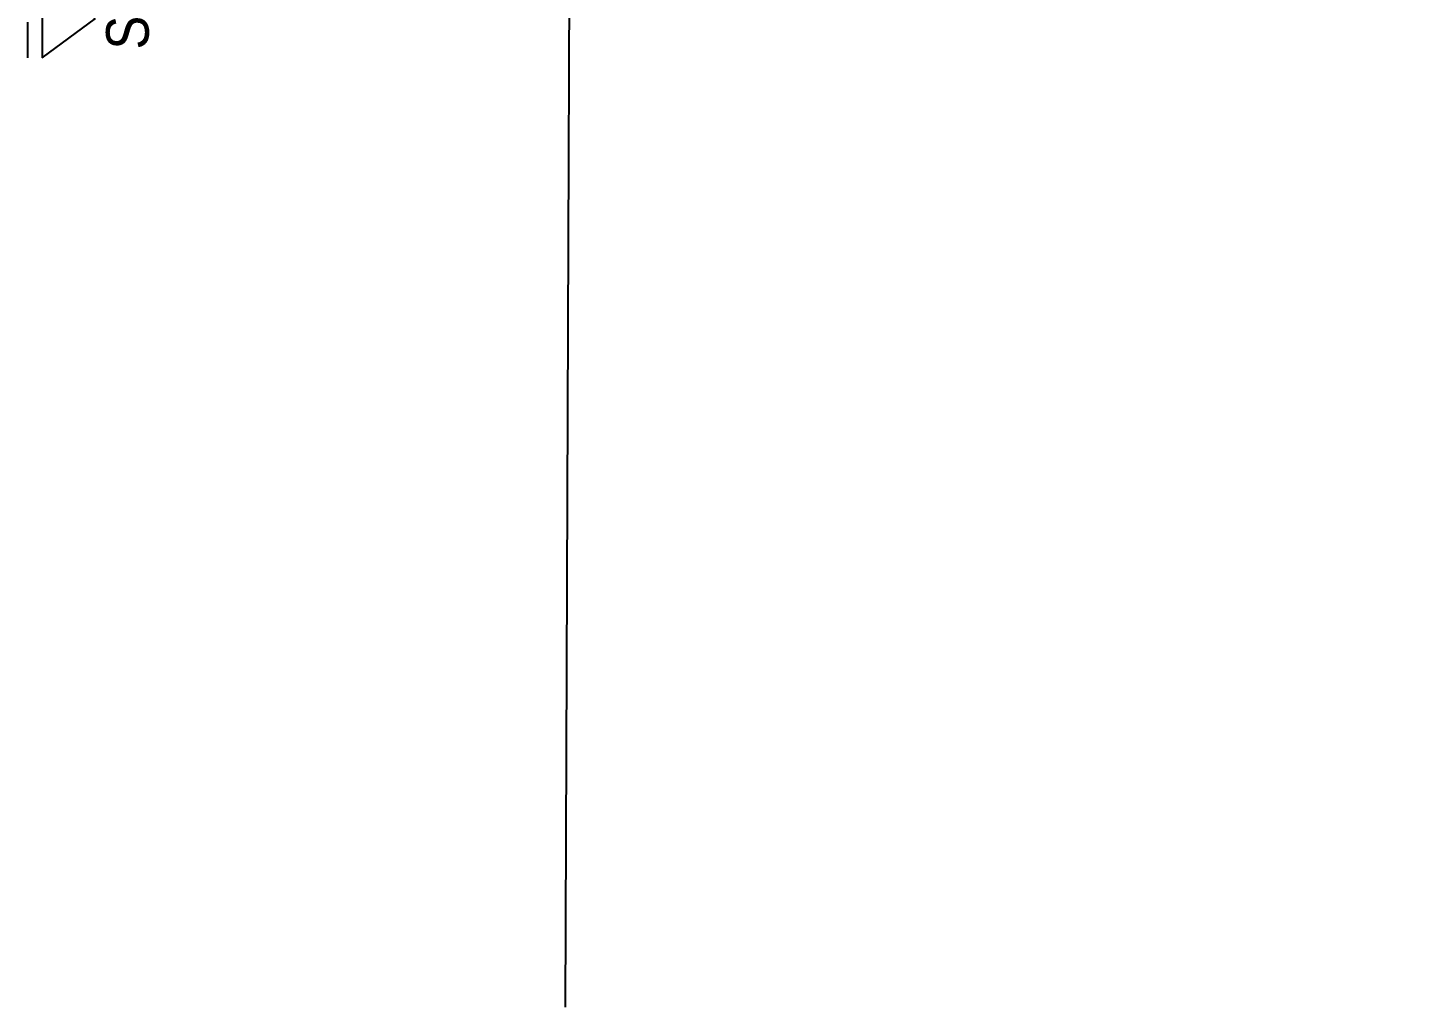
# Model space of a CAD drawing. Header units: millimetres. Extents: x 2717 to 2789, y 1567 to 1698.
# Drawn here: x 2763.822 to 2768.733, y 1602.675 to 1606.119 of the extents above; entities that cross this region are included whole.
import ezdxf
from ezdxf.enums import TextEntityAlignment as Align

# ---------------------------------------------------------------- set-up
doc = ezdxf.new("R2010")
doc.units = ezdxf.units.MM
doc.linetypes.add('DASHDOT', pattern=[1, 0.5, -0.25, 0, -0.25])
doc.linetypes.add('STRICHPUNKTX2', pattern=[2, 1, -0.5, 0, -0.5])
for name, color, linetype in [('01-SCH-G00-Lk2-M0', 8, 'STRICHPUNKTX2'), ('02-TWB-G00-Lk2-M0', 5, 'Continuous'), ('07-TXT---------M0', 8, 'Continuous')]:
    doc.layers.add(name, color=color, linetype=linetype)
doc.styles.add('ARIAL', font='arial.ttf', dxfattribs={"width": 0.85})

# ---------------------------------------------------------------- blocks, each defined once
blk = doc.blocks.new('schnittführung')
at = {"color": 4, "linetype": 'DASHDOT', "ltscale": 0.25}
blk.add_line((0.2375, -0.1378), (0.2375, 1.6622), dxfattribs=at)
blk.add_line((0.2375, -0.1378), (0.2375, 1.6622), dxfattribs=at)
blk.add_line((0.2375, -0.1378), (0.2375, 1.6622), dxfattribs=at)
at = {"color": 4}
blk.add_lwpolyline([(0.1875, 0.1378), (0.1875, -0.1378), (0, 0)], close=True, dxfattribs=at)
at = {"layer": '07-TXT---------M0', "color": 9, "style": 'ARIAL', "text_generation_flag": 6, "width": 0.85}
blk.add_attdef('SCHNITT', text='', height=0.15, rotation=270, dxfattribs=at).set_placement((-0.0373, 0), align=Align.CENTER)

msp = doc.modelspace()

# ---------------------------------------------------------------- linework, layer by layer
at = {"layer": '02-TWB-G00-Lk2-M0'}
msp.add_lwpolyline([(2765.7118, 1602.6753), (2765.7357, 1608.9524), (2776.9908, 1608.7905), (2776.9991, 1602.8188)], dxfattribs=at)

# ---------------------------------------------------------------- block references
at = {"layer": '01-SCH-G00-Lk2-M0'}
ref = msp.add_blockref('schnittführung', (2764.0595, 1606.1516), dxfattribs=dict(at, xscale=-1, rotation=359.9999999981083))
ref.add_attrib('SCHNITT', 'S3', dxfattribs={"layer": '07-TXT---------M0', "color": 9, "extrusion": (0, 0, -1), "height": 0.15, "rotation": 270, "style": 'ARIAL', "text_generation_flag": 2, "width": 0.85}).set_placement((-2764.0967, 1606.1516), align=Align.TOP_CENTER)

doc.saveas('drawing.dxf')
